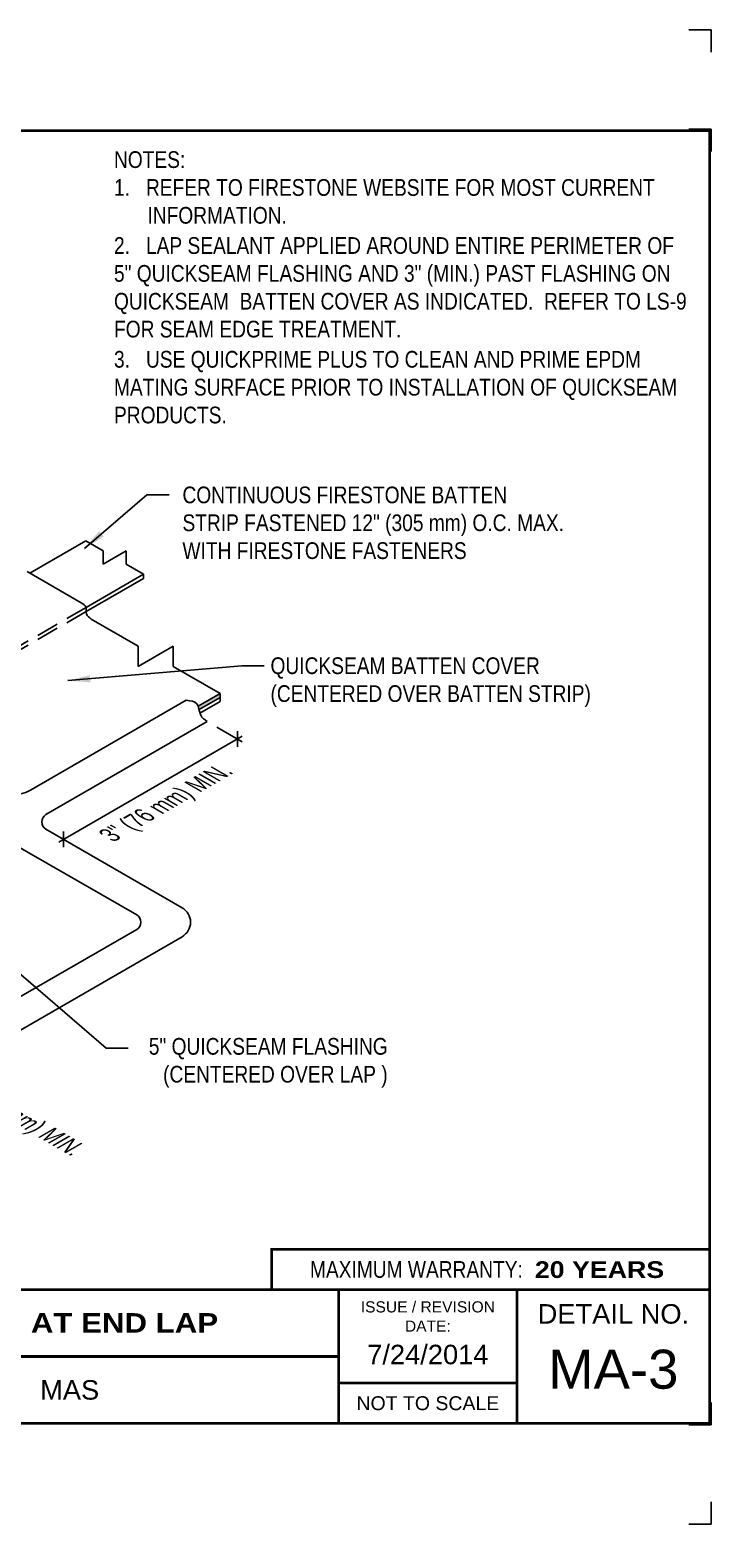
# Model space of a CAD drawing. Header units: inches. Extents: x 277.4 to 297.5, y -229 to -212.2.
# Drawn here: x 289.84 to 297.48, y -228.96 to -212.2 of the extents above; entities that cross this region are included whole.
import ezdxf
from ezdxf.enums import TextEntityAlignment as Align

# ---------------------------------------------------------------- set-up
doc = ezdxf.new("R2010")
doc.units = ezdxf.units.IN
doc.header["$MEASUREMENT"] = 0
doc.linetypes.add('HIDDEN', pattern=[0.375, 0.25, -0.125])
doc.layers.get('0').update_dxf_attribs({"linetype": 'CONTINUOUS'})
doc.layers.get('DEFPOINTS').update_dxf_attribs({"linetype": 'CONTINUOUS'})
for name, color, linetype in [('FSBP-ACCESSORY-FIRESTONE', 7, 'CONTINUOUS'), ('FSBP-ANNO-NOTE', 7, 'CONTINUOUS'), ('FSBP-MEMBRANE', 7, 'CONTINUOUS'), ('FSBP-SEALANTS', 1, 'CONTINUOUS'), ('FSBP-TTLB', 7, 'CONTINUOUS'), ('FSBP-TTLB-BORDER', 7, 'CONTINUOUS'), ('FSBP-TTLB-TEXT', 7, 'CONTINUOUS')]:
    doc.layers.add(name, color=color, linetype=linetype)
doc.styles.add('FSBP_ARIAL', font='arial.ttf')
doc.styles.add('FSBP_ARIAL_BOLD', font='')
doc.styles.add('FSBP_ARIAL_NAR', font='ARIALN.TTF')
doc.styles.get('FSBP_ARIAL_BOLD').set_extended_font_data('Arial Black')
doc.dimstyles.new('FSBP-LEADER', dxfattribs={"dimtxt": 0.1875, "dimasz": 0.25, "dimexe": 0.0625, "dimexo": 0.125, "dimgap": 0.125, "dimtad": 0, "dimtih": 1, "dimtoh": 1, "dimdec": 4, "dimzin": 0, "dimdsep": 46, "dimlunit": 4, "dimtxsty": 'FSBP_ARIAL_NAR', "dimcen": 0.09375, "dimclrd": 256, "dimclre": 256, "dimclrt": 256, "dimadec": 0, "dimazin": 0, "dimtfac": 1, "dimtdec": 4, "dimtofl": 0, "dimtmove": 0, "dimatfit": 3, "dimfxl": 1, "dimtolj": 1, "dimtzin": 0, "dimlwd": -1, "dimlwe": -1, "dimarcsym": 0})

# ---------------------------------------------------------------- blocks, each defined once
blk = doc.blocks.new('TTLB-EPDM_1')
at = {"layer": 'DEFPOINTS', "linetype": 'Continuous', "ltscale": 1.75}
for points in [[(20.01562500000003, 13.88083333333333), (20.01562500000003, 14.13083333333333), (19.76562500000003, 14.13083333333333)], [(20.01562500000003, -2.380833333333342), (20.01562500000003, -2.630833333333342), (19.76562500000003, -2.630833333333342)]]:
    blk.add_lwpolyline(points, dxfattribs=at)
at = {"layer": 'DEFPOINTS', "color": 1}
for points in [[(20.015625, 12.765625), (20.015625, 13.015625), (19.765625, 13.015625)], [(20.015625, -1.265625), (20.015625, -1.515625), (19.765625, -1.515625)]]:
    blk.add_lwpolyline(points, dxfattribs=at)
at = {"layer": 'FSBP-TTLB', "const_width": 0.03125}
blk.add_lwpolyline([(15.09028770518938, 0), (20, 0), (20, 0.4512598240669945), (15.09028770518938, 0.4512598240669945)], close=True, dxfattribs=at)
for points in [[(0, 0), (0, -1.5), (20, -1.5), (20, 0), (0, 0)], [(15.84028770518938, 0), (15.84028770518938, -1.5)], [(17.84110496735593, 0), (17.84110496735593, -1.5)], [(20, 0), (20, -1.5)], [(4.825208527206769, -0.75), (15.84028770518938, -0.75)], [(15.84028770518938, -1.048740175933006), (17.84110496735593, -1.048740175933006)]]:
    blk.add_lwpolyline(points, dxfattribs=at)
at = {"layer": 'FSBP-TTLB-BORDER', "const_width": 0.03125}
blk.add_lwpolyline([(20, 0), (20, 13), (0, 13), (0, 0)], dxfattribs=at)
at = {"layer": 'FSBP-TTLB-TEXT', "style": 'FSBP_ARIAL_NAR'}
blk.add_text('MAXIMUM WARRANTY:', height=0.1875, dxfattribs=at).set_placement((17.90516569312837, 0.2256299120335257), align=Align.MIDDLE_RIGHT)
at = {"layer": 'FSBP-TTLB-TEXT', "style": 'FSBP_ARIAL'}
for s, height, p in [('ISSUE / REVISION', 0.125, (16.84069633627263, -0.1938496373466023)), ('DETAIL NO.', 0.21875, (18.92055248367797, -0.2724398367368792)), ('DATE:', 0.125, (16.84069633627263, -0.409973105348854)), ('NOT TO SCALE', 0.15625, (16.84069633627263, -1.274370087966503))]:
    blk.add_text(s, height=height, dxfattribs=at).set_placement(p, align=Align.MIDDLE_CENTER)
at = {"layer": 'FSBP-TTLB-TEXT'}
for tag, height, style, p in [('MAXIMUM_WARRANTY', 0.1875, 'FSBP_ARIAL_BOLD', (18.03987100774941, 0.2240244307510579)), ('ACCPT_SYSTEMS', 0.21875, 'FSBP_ARIAL', (12.49438170418193, -1.125))]:
    blk.add_attdef(tag, text='', height=height, dxfattribs=dict(at, style=style)).set_placement(p, align=Align.MIDDLE_LEFT)
for tag, height, style, p in [('DETAIL_DESCP_LINE_1', 0.21875, 'FSBP_ARIAL_BOLD', (10.33118450231211, -0.3736318192489421)), ('ISSUE_REV_DATE', 0.21875, 'FSBP_ARIAL', (16.84069633627263, -0.7282559425942452)), ('DETAIL_NUMBER', 0.4375, 'FSBP_ARIAL', (18.91941590748775, -0.8931630692489421))]:
    blk.add_attdef(tag, text='', height=height, dxfattribs=dict(at, style=style)).set_placement(p, align=Align.MIDDLE_CENTER)

msp = doc.modelspace()

# ---------------------------------------------------------------- hatches: boundary and pattern name
at = {"layer": 'FSBP-MEMBRANE'}
h = msp.add_hatch(color=256, dxfattribs=at)
edge = h.paths.add_edge_path()
edge.add_line((291.9748044365058, -219.6902076858117), (291.9748044365058, -219.6452076858117))
edge.add_line((291.9748044365058, -219.6452076858117), (291.7282485791374, -219.7875567764337))
edge.add_spline(control_points=[(291.7282485791374, -219.7875567764337), (291.7326290759513, -219.7995479053773), (291.7356936036963, -219.8128974918524), (291.7387120212455, -219.826515705316)], knot_values=[0.2199758587051014, 0.2199758587051014, 0.2199758587051014, 0.2199758587051014, 0.2727059229192568, 0.2727059229192568, 0.2727059229192568, 0.2727059229192568], degree=3, periodic=0)
edge.add_line((291.7387120212455, -219.826515705316), (291.9748044365058, -219.6902076858117))

# ---------------------------------------------------------------- linework, layer by layer
at = {"layer": 'FSBP-ACCESSORY-FIRESTONE'}
for p, q in [((289.8425171365315, -218.2944093324416), (290.4675922501007, -217.9335220473587)), ((290.4675922501007, -217.9335220473587), (290.6632985360536, -218.0465131242356)), ((290.6632985360536, -218.1955309704817), (290.9214050169863, -218.0465131242357)), ((290.6632985360536, -218.1955309704817), (290.6632985360536, -218.0465131242357)), ((290.9214050169863, -218.0465131242357), (290.9214050169863, -218.1955309704817)), ((290.9214050169863, -218.1955309704818), (291.1171113029391, -218.3085220473587)), ((291.1171113029391, -218.3085220473587), (290.4721899940961, -218.6808675386253)), ((290.4746360912657, -218.7263302837659), (291.1171113029391, -218.3553970473587)), ((291.1171113029391, -218.3085220473587), (291.1171113029391, -218.3553970473587))]:
    msp.add_line(p, q, dxfattribs=at)
at = {"layer": 'FSBP-ACCESSORY-FIRESTONE', "linetype": 'HIDDEN'}
for p, q in [((290.4721899940961, -218.6808675386253), (288.2774835554778, -219.9479818917538)), ((288.3082172674343, -219.9771127748825), (290.4746360912657, -218.7263302837659))]:
    msp.add_line(p, q, dxfattribs=at)
at = {"layer": 'FSBP-ANNO-NOTE'}
for p, q in [((291.9386371033779, -220.0235889053292), (292.222535294658, -220.1874976024872)), ((292.1684087069215, -220.2446359499744), (292.1684087069215, -220.0678592546778)), ((292.2225352947023, -220.1249976024617), (290.1657249609733, -221.3124976023122)), ((290.2198515487098, -221.3696359499604), (290.2198515487098, -221.1928592546638))]:
    msp.add_line(p, q, dxfattribs=at)
at = {"layer": 'FSBP-MEMBRANE'}
for p, q in [((290.4186900574165, -218.6270629234144), (289.813540452716, -218.2776796362406)), ((291.0557717395419, -219.1146039108257), (290.5305967031354, -218.8113939621846)), ((291.0557717395419, -219.3419977371708), (291.4496294000994, -219.1146039108256)), ((291.0557717395419, -219.3419977371708), (291.0557717395419, -219.1146039108257)), ((291.4496294000994, -219.1146039108256), (291.4496294000994, -219.3419977371709)), ((291.9748044365058, -219.6452076858118), (291.4496294000994, -219.3419977371708)), ((291.7282485791375, -219.7875567764337), (291.9748044365058, -219.6452076858118)), ((291.7387120212455, -219.826515705316), (291.9748044365058, -219.6902076858118)), ((291.7485090521982, -219.8658593868582), (291.9748044365058, -219.7352076858119)), ((291.9748044365058, -219.7352076858118), (291.9748044365058, -219.6452076858118))]:
    msp.add_line(p, q, dxfattribs=at)
msp.add_spline([(290.5305967031354, -218.8113939621846), (290.477413569624, -218.7528273765553), (290.4713200733212, -218.678089567328), (290.4186900574165, -218.6270629234144)], degree=3, dxfattribs=at)
at = {"layer": 'FSBP-SEALANTS'}
for p, q in [((289.8482492806251, -220.7304748756523), (291.5955587994652, -219.7216652564462)), ((290.0224517708335, -221.0048990242078), (291.8303839293486, -219.9610889044956)), ((290.0224517708335, -221.1672787874174), (291.5491339290823, -222.048709143695)), ((289.6293652819681, -221.3153301959391), (291.0402398765103, -222.129899024357)), ((288.4065579953942, -223.8128357291453), (291.0402398765103, -222.2922787875667)), ((288.4690579976044, -224.1517513373802), (291.549133929171, -222.3734686701654))]:
    msp.add_line(p, q, dxfattribs=at)
for centre, radius, start, end in [((289.6607492806251, -220.4057153492332), 0.375, 240.0000000000009, 299.9999999999995), ((290.0693267708335, -221.0860889058126), 0.09375, 119.9999999999988, 240.0000000000002), ((291.455383929171, -222.2110889069558), 0.1875, 300.0000000000007, 60.00000003130519), ((290.9933648765103, -222.2110889059618), 0.09375, 299.9999999999995, 60.00000000000041)]:
    msp.add_arc(centre, radius, start, end, dxfattribs=at)
msp.add_spline([(291.8303839293486, -219.9610889044956), (291.7572763961594, -219.8879813713065), (291.7135680153537, -219.7607375042309), (291.5955587994652, -219.7216652564462)], degree=3, dxfattribs=at)

# ---------------------------------------------------------------- block references
msp.add_blockref('TTLB-EPDM_1', (277.4627011304548, -226.3323711702308)).add_auto_attribs({'DETAIL_DESCP_LINE_1': 'QUICKSEAM BATTEN COVER STRIP AT END LAP', 'ACCPT_SYSTEMS': 'MAS', 'ISSUE_REV_DATE': '7/24/2014', 'DETAIL_NUMBER': 'MA-3', 'MAXIMUM_WARRANTY': '20 YEARS'})

# ---------------------------------------------------------------- texts
at = {"layer": 'FSBP-ANNO-NOTE', "style": 'FSBP_ARIAL_NAR', "oblique": 329.9999999999999}
msp.add_text('3" (76 mm) MIN.', height=0.1875, rotation=30.00000000000054, dxfattribs=at).set_placement((291.4106364787839, -220.8437476023869), align=Align.MIDDLE_CENTER)
at = {"layer": 'FSBP-ANNO-NOTE', "style": 'FSBP_ARIAL_NAR', "oblique": 30}
msp.add_text('3" (76 mm) MIN.', height=0.1875, rotation=330.0000000000013, dxfattribs=at).set_placement((289.001055042531, -223.9756754467016), align=Align.MIDDLE_LEFT)
at = {"layer": 'FSBP-ANNO-NOTE', "char_height": 0.1875, "style": 'FSBP_ARIAL_NAR'}
for s, width, gutter_width, heights, insert, attachment_point in [('NOTES:\\P\\pi-0.375,l0.375;1.   REFER TO FIRESTONE WEBSITE FOR MOST CURRENT INFORMATION.\\P\\pi0,l0;{\\H0.083333x;\\P\\pi-0.375,l0.375;}2.   LAP SEALANT APPLIED AROUND ENTIRE PERIMETER OF 5" QUICKSEAM FLASHING AND 3" (MIN.) PAST FLASHING ON QUICKSEAM  BATTEN COVER AS INDICATED.  REFER TO LS-9 FOR SEAM EDGE TREATMENT.\\P{\\H0.083333x;\\P}3.   USE QUICKPRIME PLUS TO CLEAN AND PRIME EPDM MATING SURFACE PRIOR TO INSTALLATION OF QUICKSEAM PRODUCTS.', 6.488112746956148, 5, [3.356443627824802], (290.7850322196136, -213.5629025419039), 1), ('CONTINUOUS FIRESTONE BATTEN STRIP FASTENED 12" (305 mm) O.C. MAX. WITH FIRESTONE FASTENERS', 4.276419237099617, 2.5, [1.098311050391207], (291.552597941256, -217.3242445347423), 1), ('QUICKSEAM BATTEN COVER\\P(CENTERED OVER BATTEN STRIP)', 3.685317642099108, 2.5, [0.5849446624599784], (292.5394681547987, -219.240284201449), 1), ('5" QUICKSEAM FLASHING (CENTERED OVER LAP )', 2.769315744862979, 2.5, [0.5849446624599784], (293.8529823872414, -223.5099747498298), 3)]:
    msp.add_mtext_dynamic_manual_height_columns(s, width=width, gutter_width=gutter_width, heights=heights, dxfattribs=dict(at, insert=insert, attachment_point=attachment_point))

# ---------------------------------------------------------------- leaders
at = {"layer": 'FSBP-ANNO-NOTE'}
for points in [[(290.4555236044238, -218.0182864367328), (291.1526582502414, -217.416079958906), (291.4026582502414, -217.416079958906)], [(290.2686167626707, -219.5012211312824), (292.2166229693693, -219.3369047441226), (292.4666229693693, -219.3369047441226)], [(289.4401465634075, -222.5404153934655), (290.6955354699422, -223.6248591752268), (290.9455354699422, -223.6248591752268)]]:
    msp.add_leader(points, dimstyle='FSBP-LEADER', dxfattribs=at)

doc.saveas('drawing.dxf')
